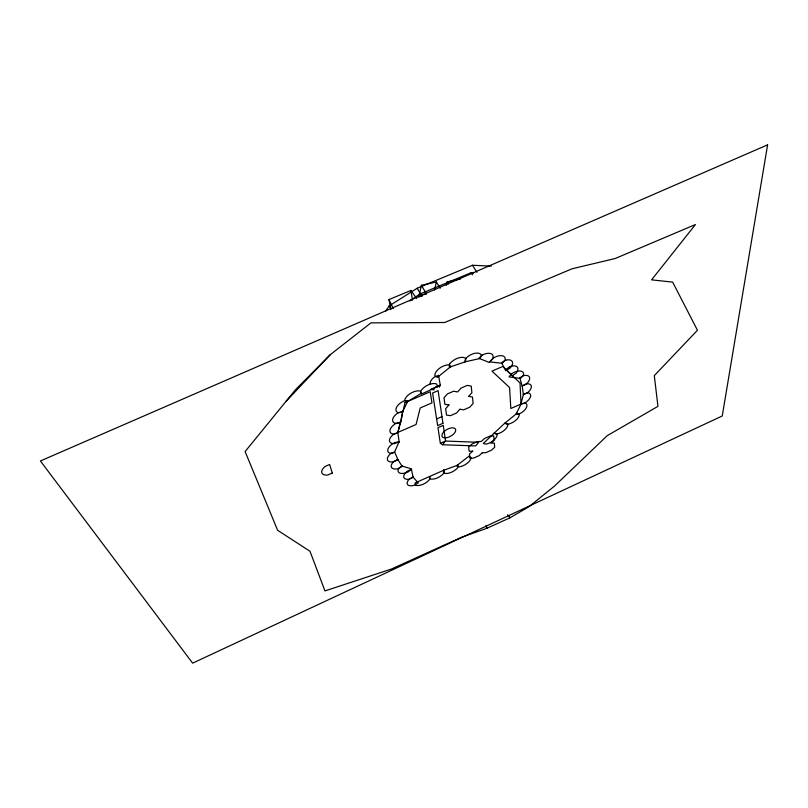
<?xml version="1.0" encoding="UTF-8"?>
<svg xmlns="http://www.w3.org/2000/svg" width="808" height="808" viewBox="0 0 808 808"><rect width="100%" height="100%" fill="white"/><g stroke="black" fill="none" stroke-linecap="round" stroke-linejoin="round"><path stroke-width="1.21" d="M418.847 296.889L421.382 285.295L436.381 281.992L440.178 288.284M434.512 290.092L436.381 281.992M446.319 285.335L447.147 281.891L460.631 278.911M439.34 387.194L440.279 385.123L430.553 389.406L434.239 389.85M385.699 310.999L389.163 305.929L417.201 288.244L472.488 265.266L491.315 266.115M442.562 444.764L445.541 441.057L478.679 442.299L475.69 445.925L442.562 444.764L440.35 443.309L437.966 427.644L443.249 425.341L445.561 441.017L440.35 443.309M449.006 404.909L445.632 408.696L446.531 415.09L450.47 415.655L456.49 413.039L459.853 409.303M468.478 396.536L471.902 392.718L471.195 386.072L467.236 385.406L461.075 388.062L457.631 391.941L453.591 391.234L447.41 393.9L443.996 397.768L444.925 404.343L448.915 404.949M286.022 401.354L330.209 354.742L370.912 322.877L444.764 322.493L572.094 268.771L615.09 258.55L695.415 224.563L651.581 279.851L672.67 282.133L697.455 330.26L654.298 375.639L657.954 406.353L607.252 435.653L554.561 486.032L529.19 506.576L509.899 517.847L486.87 528.291L461.257 537.37L391.355 569.064L324.957 590.921L309.999 551.268L277.629 530.29L245.107 451.571L295.476 389.749L330.209 354.742M472.71 451.137L469.458 454.066L469.953 458.237L473.508 458.136L479.114 455.651L482.356 452.743M409.686 300.97L419.867 294.061L471.175 272.69L473.65 273.003M419.039 296.98L423.412 294.546L425.907 294.334M435.663 387.113L440.269 385.073L438.542 375.306L433.866 377.366A10.272 5.494 -29.7 0 0 430.129 384.325M436.593 418.988L441.946 416.605M390.769 309.302L388.961 299.576L410.939 290.446L416.696 298.526M482.326 452.753L485.84 452.672L491.436 450.197L494.688 447.289L494.324 443.077L490.81 443.137L494.122 440.239L493.759 435.946L490.204 435.997L484.507 438.512L481.214 441.481L477.659 441.532L471.943 444.057L468.66 447.026L469.155 451.268L472.751 451.187M459.863 409.232L463.752 409.808L469.751 407.202L473.135 403.455L472.448 396.991L468.549 396.364M494.132 433.25L496.9 433.987A9.292 4.495 -30 0 1 486.103 444.147L483.315 443.441L504.96 423.008L507.707 423.786A9.342 4.545 -30.3 0 1 496.799 434.048L494.031 433.31M507.676 514.797L509.899 517.847L508.959 515.534M472.488 265.266L476.952 272.316M471.175 272.69L472.518 274.821M447.147 281.891L448.44 284.012M421.382 285.295L426.493 293.92M417.201 288.244L422.059 296.486M419.867 294.061L421.069 296.112M389.163 305.929L390.921 309.05M485.76 526.028L486.87 528.291L486.305 525.836M388.961 299.576L393.264 308.535M410.939 290.446L412.514 300.243M449.591 364.055L449.349 367.236L465.519 361.711L465.812 358.53A10.342 5.565 -30.4 0 0 457.974 358.085A10.342 5.565 -30.4 0 0 449.591 364.055M443.663 470.296L443.471 472.801A9.201 4.404 -28.8 0 0 457.843 467.539L458.086 465.034L443.663 470.296M402.626 411.555L401.01 422.119L396.435 423.483A10.09 5.303 -28.2 0 1 392.597 419.584A10.09 5.303 -28.2 0 1 398.001 412.928L402.626 411.555M767.6 144.844L722.251 415.969L192.627 663.156L40.4 460.964L767.6 144.844M405.02 402.596L398.001 432.351L416.08 424.493L420.2 407.969L431.957 402.879L430.209 391.749L405.02 402.596M523.493 394.132L520.877 404.242L525.038 402.95A9.544 4.717 -31.2 0 0 527.695 392.839L523.493 394.132M442.441 433.512L441.804 435.926L443.036 437.512L445.794 437.855A7.686 3.848 -29.2 0 0 455.702 429.816A7.686 3.848 -29.2 0 0 444.774 430.927L442.441 433.512M400.505 422.261L397.647 432.947L393.163 434.068A9.989 5.191 -28 0 1 390.042 429.846A9.989 5.191 -28 0 1 395.971 423.372L400.505 422.261M465.65 358.55L464.56 361.964L480.174 358.449L481.316 355.045A10.302 5.505 -30.8 0 0 474.609 353.369A10.302 5.505 -30.8 0 0 465.65 358.55M399.061 441.835L394.344 452.51L390.082 453.248A9.787 4.979 -27.8 0 1 388.123 448.642A9.787 4.979 -27.8 0 1 394.769 442.552L399.061 441.835M521.17 403.788L515.938 414.373L519.867 413.635A9.454 4.636 -31 0 0 525.119 403.071L521.17 403.788M408.141 400.516L402.374 412.151L398.031 412.666A10.191 5.403 -28.4 0 1 396.506 407.363A10.191 5.403 -28.4 0 1 403.768 401.01L408.141 400.516M492.718 358.449L489.911 361.923L502.313 363.287L505.111 359.843A10.13 5.313 -31.3 0 0 501.738 355.671A10.13 5.313 -31.3 0 0 492.718 358.449M511.878 373.569L509.01 376.902L520.554 378.467L523.422 375.175A9.848 5.01 -31.4 0 0 520.544 371.044A9.848 5.01 -31.4 0 0 511.878 373.569M482.437 354.954L478.871 358.298L489.012 362.378L492.547 359.085A10.231 5.424 -31.1 0 0 491.062 353.692A10.231 5.424 -31.1 0 0 482.437 354.954M401.738 465.943L398.465 468.852A9.494 4.676 -27.8 0 0 408.363 471.811L411.615 468.933L401.738 465.943M516.989 413.282L504.798 423.22L507.101 424.372A9.393 4.575 -30.7 0 0 519.271 414.474L516.989 413.282M450.995 366.428L437.441 377.346L434.825 375.771A10.342 5.565 -29.9 0 1 439.007 368.68A10.342 5.565 -29.9 0 1 448.42 364.812L450.995 366.428M468.751 456.338L456.621 465.761L458.883 466.893A9.201 4.404 -29.1 0 0 470.973 457.5L468.751 456.338M509.959 366.579L505.879 369.428L512.232 375.851L516.261 373.033A9.938 5.111 -31.4 0 0 517.17 366.973A9.938 5.111 -31.4 0 0 509.959 366.579M412.949 476.983L408.979 479.386A9.292 4.484 -27.9 0 0 414.292 485.295L418.221 482.921L412.949 476.983M421.564 393.193L406.374 402.263L404.727 400.061A10.231 5.454 -28.8 0 1 410.716 393.264A10.231 5.454 -28.8 0 1 419.968 390.951L421.564 393.193M505.909 360.126L501.546 362.671L505.707 370.71L510.01 368.196A10.039 5.212 -31.4 0 0 512.292 361.631A10.039 5.212 -31.4 0 0 505.909 360.126M402.202 466.398L398.031 468.701A9.585 4.777 -27.7 0 1 391.587 467.539A9.585 4.777 -27.7 0 1 393.516 461.742L397.738 459.409L402.202 466.398M524.008 375.518L519.695 377.78L522.241 386.133L526.513 383.891A9.757 4.919 -31.5 0 0 524.008 375.518M397.889 459.651L393.577 461.792A9.686 4.878 -27.7 0 1 387.567 460.065A9.686 4.878 -27.7 0 1 390.244 454.005L394.607 451.834L397.889 459.651M526.473 383.82L522.16 385.85L523.392 394.647L527.654 392.637A9.646 4.818 -31.4 0 0 526.473 383.82M437.32 386.84L421.332 394.082L420.695 391.345A10.221 5.444 -29.3 0 1 428.109 384.941A10.221 5.444 -29.3 0 1 436.744 384.073L437.32 386.84M413.07 477.376L408.838 479.245A9.383 4.575 -27.9 0 1 403.748 477.124A9.383 4.575 -27.9 0 1 407.192 471.226L411.474 469.347L413.07 477.376M443.925 470.145L429.472 476.548L429.866 478.811A9.221 4.434 -28.4 0 0 444.279 472.428L443.925 470.145M429.563 476.528L415.049 482.952L415.494 485.204A9.252 4.444 -28 0 0 429.967 478.791L429.563 476.528M521.019 404.04L510.838 408.505L509.575 387.557L491.971 371.125L502.849 366.438L520.029 383.002L521.019 404.04M442.946 423.301L437.653 425.614L432.593 393.021L438.118 390.638L442.946 423.301M332.27 473.054L327.725 475.033A9.989 5.131 -25.9 0 1 321.806 472.761A9.989 5.131 -25.9 0 1 325.038 466.479L329.634 464.479L332.27 473.054M399.122 441.754L394.637 443.612A9.888 5.08 -27.9 0 1 389.456 440.936A9.888 5.08 -27.9 0 1 393.314 434.512L397.849 432.644L399.122 441.754"/></g></svg>
